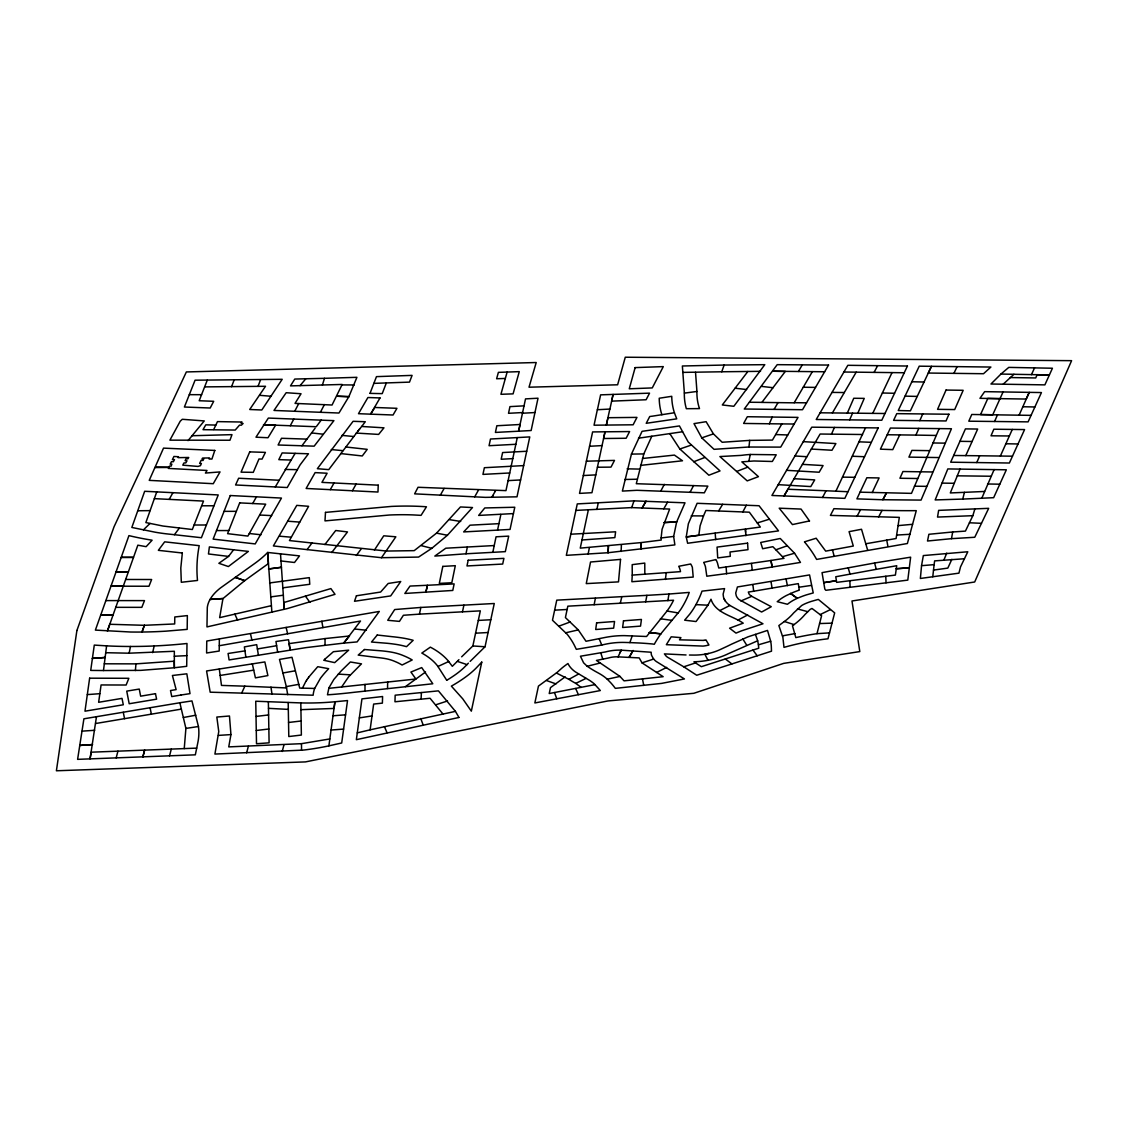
<?xml version="1.0" encoding="UTF-8"?>
<svg xmlns="http://www.w3.org/2000/svg" width="1128" height="1128" viewBox="0 0 1128 1128"><rect width="100%" height="100%" fill="white"/><g stroke="black" fill="none" stroke-linecap="round" stroke-linejoin="round"><path stroke-width="1.5" d="M364.993 691.013L365.007 684.428M325.033 645.145L325.047 638.575L349.483 635.995L343.688 643.115L306.041 647.613L229.083 659.936L228.082 653.493L244.945 650.884M673.656 536.434L674.868 544.894L608.077 552.72L566.326 555.343L577.282 503.906L634.006 500.86L685.006 502.82L676.659 521.911L673.656 536.434L661.121 537.957L661.205 540.058L641.113 542.596L580.257 548.123L588.365 509.842M104.241 663.8L135.952 663.87L174.191 661.205L174.361 667.762L186.698 666.31L186.994 643.496A285.539 146.64 -8.8 0 1 106.596 645.865L103.48 670.54L140.732 670.37L174.361 667.762L174.332 651.265L129.142 653.197L105.637 652.703M219.354 639.111L219.199 651.039L206.607 652.985L206.762 641.042L379.29 611.446L357.111 641.917L343.688 643.115L360.509 621.034L219.269 645.724M661.121 537.957L662.065 529.314L669.637 509.066L631.694 507.6L575.886 510.406M387.524 688.489L387.679 681.904M621.133 551.451L621.401 544.894M421.082 699.163L421.407 692.564M632.258 575.097L631.877 581.724L693.212 577.071L692.352 567.299A68.244 35.038 -8.8 0 0 690.688 563.986L678.746 566.284A68.766 35.306 -8.8 0 1 680.283 570.486L680.508 571.642L632.258 575.097L632.188 564.649L644.765 563.083L644.835 574.251M184.245 748.611L185.894 728.406L179.86 702.758L83.909 718.804L77.606 759.355L195.327 754.829L197.851 742.534A171.315 87.984 -8.8 0 0 198.443 726.517L191.957 700.911L179.86 702.758M135.388 670.568L135.952 663.87M867.629 550.069L861.524 529.272L849.074 531.655L853.304 546.037L825.71 551.127L816.164 538.239L804.447 541.849A349.765 179.62 -8.8 0 1 814.388 555.554L816.644 559.418L907.391 543.513L916.26 510.66A783.142 402.174 -8.8 0 1 882.04 510.392L833.916 508.686L830.405 515.397L899.326 517.371L896.097 538.521L865.782 543.766M921.548 565.678L923.338 555.568L967.796 551.761L960.52 566.89L958.927 573.151L920.377 578.467L921.548 565.678L934.111 564.649L934.633 560.884L964.426 558.755M932.771 576.76L934.111 564.649M749.711 440.385L722.174 442.261L713.432 433.885L706.114 421.689L693.988 423.62L701.771 437.861L714.052 449.325L748.95 446.998L749.711 440.385L772.44 440.089L781.873 423.902M665.393 579.468L666.239 572.812M196.709 748.118L91.199 752.193L90.057 758.876L96.458 716.774M328.882 745.862L334.945 701.771L347.523 700.558L341.699 742.971L328.882 745.862A141.691 72.756 -8.8 0 1 304.673 749.937L301.557 750.247L301.486 743.676L329.841 738.939M357.28 732.876L370.111 729.83L373.65 704.069L382.392 703.125L382.589 696.526L361.947 698.881L356.349 739.672L458.758 717.521M667.889 600.66L668.946 594.033L689.25 592.411L688.108 595.485A211.74 108.739 -8.8 0 1 680.818 609.317L678.182 612.927L667.015 611.052L646.57 636.502L624.39 635.628A60.743 31.189 -8.8 0 0 621.429 635.656A50.704 26.043 -8.8 0 0 605.228 637.433L586.01 641.268L578.283 629.903L565.41 617.58L567.835 606.173L673.571 600.237A199.036 102.211 -8.8 0 1 669.609 607.329L667.015 611.052M301.557 750.176L214.912 754.068L218.761 731.578L216.83 717.041L229.463 715.998L230.944 734.596L228.744 746.891L301.486 743.676M952.681 531.979L928.88 534.291L927.498 541.017L951.482 538.662L952.695 531.979L965.427 531.105L972.844 515.679L974.874 508.954M594.132 604.763L595.415 598.08M588.097 554.257L589.38 547.63M645.625 601.999L646.922 595.358L668.946 594.033M129.142 653.197L130.495 646.471M467.359 547.01L445.814 548.208L434.83 556.076L465.991 553.792L467.359 547.01L494.233 545.557M596.909 509.461L598.263 502.778M426.553 589.07L425.975 591.974L427.357 585.277L454.133 583.895L452.779 590.452L404.853 593.455L410.014 586.066L427.357 585.277L426.652 588.647M492.851 552.212L496.052 536.801L508.7 536.124L505.316 551.648L465.991 553.792M497.561 530.104L500.917 514.255L513.437 513.578L514.777 507.247L484.786 507.952L478.667 515.425L500.381 514.269M513.423 513.578L510.053 529.441L463.664 531.923L469.995 525.183L498.928 523.66M420.857 607.442L394.701 609.543L387.736 620.287L399.439 621.387L403.401 615.268L419.433 614.14L420.857 607.442L494.261 603.508L485.04 646.767L470.136 661.389M462.48 611.827L463.904 605.13M461.662 656.806L472.858 645.963L480.331 610.868L419.433 614.14M522.461 413.229L518.626 431.192L520.05 424.495L496.842 425.749L495.418 432.433L531.133 430.529L538.014 398.212L525.521 398.889L522.461 413.229L534.954 412.552M517.273 437.594L505.964 490.624L418.037 487.282L414.625 493.852L485.364 497.363L517.005 496.828L529.765 436.917L490.483 439.018L489.058 445.715L515.849 444.277M602.056 445.602L605.017 431.798L629.607 431.559L626.139 438.256L603.593 438.51L605.017 431.798L592.609 431.925L579.524 493.387L591.946 492.71L602.056 445.602L589.563 446.265M679.846 449L708.877 475.226L720.031 470.926L688.249 442.035L679.437 425.947L642.058 431.333L631.454 454.09L622.374 491.089L636.869 490.299L704.323 492.823L707.848 486.112L636.305 483.715L643.806 453.921L651.829 436.24M597.417 409.732L600.618 394.856L649.545 393.15L646.118 399.749L611.644 401.131L613.082 394.419L609.924 409.055L597.346 409.732L594.047 425.2L633.132 424.791L636.967 417.388L607.992 417.712L606.328 425.073L609.839 409.069M748.837 461.169L750.317 454.471L776.233 454.781L772.327 461.479L753.913 460.985L741.843 461.874L758.453 476.65L747.215 480.88L719.89 456.558L740.123 455.444A23.744 12.197 -8.8 0 0 743.761 455.063A62.815 32.261 -8.8 0 1 750.317 454.471M152.661 652.661L154.169 645.963M620.245 603.367L621.852 596.656L646.922 595.358M962.748 499.084L993.655 497.688L1006.345 469.798L947.816 468.924L935.168 499.93L962.748 499.084L964.426 492.344M169.567 755.816L171.287 749.105M816.982 633.668L821.593 615.747L812.005 608.457A9.658 4.963 -8.8 0 0 810.144 609.43L804.927 614.563A84.755 43.527 -8.8 0 1 794.07 624.588L792.476 625.786L795.818 637.602A158.625 81.47 -8.8 0 1 816.982 633.668L829.503 632.879M116.184 757.875L117.932 751.163M246.623 752.841L248.4 746.144M282.212 751.474L283.988 744.762M507.121 372.071L500.931 394.292L513.085 393.869L519.261 371.648L498.393 372.367L496.616 378.754L505.344 378.444M322.425 385.029L324.469 378.317L356.913 377.316L348.876 396.661L338.964 413.031L273.977 410.451L286.174 392.713L301.049 393.742L295.028 403.401L332.055 405.022L342.179 384.451L290.502 385.889L294.775 379.05L324.469 378.317M252.334 663.87L255.421 677.872L267.886 675.587L264.854 661.939L206.579 670.977L210.175 692.183L313.147 695.215A83.669 42.963 -8.8 0 1 314.67 688.447L320.422 678.309A171.484 88.069 -8.8 0 1 328.685 668.692L317.743 666.69L308.917 676.955M631.694 507.6L634.006 500.86M621.852 596.656L556.767 600.152L552.48 620.245L567.187 634.274A204.831 105.186 -8.8 0 1 574.293 645.145L576.337 649.333L601.774 645.061A43.386 22.278 -8.8 0 1 624.602 642.438L629.861 642.593L632.244 635.811M156.75 491.879L145.864 522.574L163.024 526.043L192.324 529.511L203.505 501.086L154.353 498.646M682.835 372.395L721.737 371.775L724.148 365.049L764.784 364.682L733.835 406.291L722.301 404.966L747.864 371.479L760.512 371.324M703.491 515.933L700.107 525.789L698.81 535.278L686.247 536.942L687.615 543.259L778.517 530.893L759.059 505.739L697.118 503.299L688.362 523.759L686.247 536.942L760.357 527.072L749.345 512.197L705.888 510.49L703.491 515.933L691.238 515.849M204.69 386.89L265.503 386.284L249.697 409.506L261.823 409.986L282.183 379.304L195.073 380.192L184.4 407.025L210.189 408.012L213.7 401.3L199.191 400.736L207.27 380.164M231.55 386.721L234.131 379.995M258.016 386.396L260.596 379.671M370.04 393.291L376.47 376.639L412.087 375.384L409.492 382.124L373.876 383.365M382.364 393.277L386.34 382.942M981.811 498.224L994.135 469.572M939.201 428.598L911.495 493.359L860.058 492.175L856.899 498.872L882.857 499.76L886.382 493.021L882.843 499.732L921.054 500.085L951.44 428.739L890.401 428.062L880.404 449.17L892.77 449.621L899.721 434.9M960.041 469.093L950.312 492.95L984.547 491.47M943.939 559.981L946.73 553.143M1019.12 415.146L1029.229 392.361L1026.212 399.058L979.978 398.325L984.645 391.656L1041.44 392.558L1028.101 421.872L968.797 421.195L971.772 414.484L1031.062 415.358M831.491 434.153L834.41 427.427M847.325 413.088L853.755 398.269L864.245 398.381L857.816 413.215M849.652 419.87L852.571 413.144M919.813 420.659L922.732 413.934M887.228 434.745L915.894 435.098L918.812 428.372M976.763 462.565L979.71 455.768L1012.479 456.191M994.586 421.491L997.505 414.766M1000.381 456.036L1012.295 429.43M341.572 687.079L348.58 676.856L361.468 663.856L350.357 661.981L341.22 670.906L333.846 679.465L328.925 687.84L327.472 694.806L332.055 694.495A284.552 146.132 -8.8 0 0 353.854 692.324L432.799 683.765L421.717 667.593L410.916 672.062L415.908 679.014L328.756 688.348M748.95 447.026L780.703 447.111L798.032 417.388L747.314 416.726L743.62 423.437L769.31 423.775L772.271 417.05M835.904 491.188L865.529 427.78M965.779 455.613L977.666 429.035L965.427 428.894L950.678 462.198L1009.377 463.016L1024.576 429.571L993.838 429.218L991.019 435.803L1009.306 435.986M1000.042 398.663L987.832 398.452L980.556 414.54L992.753 414.751L1003.06 391.952M1000.945 374.059L1008.77 367.39L1052.438 368.236L1044.88 384.874L990.962 384.014L1000.945 374.059L1031.485 374.609L1034.531 367.897M241.773 692.902L244.861 686.176L286.54 687.939M951.849 559.347L947.816 568.103L933.505 570.077M370.012 393.376L382.18 393.644M618.059 656.863L639.209 657.906L642.001 662.855L663.151 676.687L624.038 680.847L619.991 676.419L596.458 660.43L608.077 658.075A15.27 7.84 -8.8 0 1 618.059 656.863L621.218 650.165L651.18 652.238A29.779 15.298 -8.8 0 0 651.293 654.057A29.666 15.228 -8.8 0 0 651.631 655.481L653.606 659.006M860.058 492.175L866.854 477.75L879.107 477.934L872.184 492.569M620.019 652.689L621.218 650.165A27.284 14.015 -8.8 0 0 605.228 651.998L580.441 656.228L583.585 662.799L587.223 666.281A179.098 91.974 -8.8 0 0 595.528 671.47L599.363 673.585A81.71 41.962 -8.8 0 1 607.245 679.197L610.77 682.792A193.706 99.475 -8.8 0 1 615.324 688.362L661.572 683.399L684.428 678.943L656.355 661.544A34.954 17.949 -8.8 0 1 653.648 659.048L642.001 662.855M872.734 413.384L892.022 372.607M924.043 382.025L931.474 366.318L928.302 373.044L983.517 373.721L990.892 367.051L919.235 366.177L898.24 410.536L910.409 410.818L924.043 382.025L911.875 381.743M953.921 373.354L957.108 366.642M213.728 429.5L217.478 421.618L241.984 422.027L241.068 423.211L243.084 423.508L241.35 425.2L239.545 425.101L235.216 430.05L203.012 429.683L205.804 424.833L215.829 425.073M302.445 688.15L305.843 681.425M707.947 605.2L710.992 599.236C715.406 613.294 732.509 615.564 743.211 623.178L729.59 628.197L736.006 633.118A164.307 84.374 -8.8 0 1 741.716 630.778L762.965 623.77L729.886 605.454A42.765 21.968 -8.8 0 1 723.457 596.938L723.119 594.132L724.571 588.604L701.997 591.142A224.43 115.253 -8.8 0 1 695.92 604.622L707.947 605.2L696.046 621.542L684.625 620.188L689.687 614.21A145.075 74.504 -8.8 0 0 695.92 604.622M294.732 411.255L298.737 403.584M320.422 412.228L324.427 404.557M878.543 517.103L882.04 510.392M290.277 425.749L293.816 419.038M660.768 491.103L664.307 484.391M690.054 492.259L693.579 485.548M822.538 497.476L826.063 490.765L847.974 491.723M742.83 511.943L746.355 505.231M874.087 372.381L877.626 365.669M856.913 516.483L860.481 509.771M495.037 491.554L495.53 490.652L491.85 497.377M492.95 495.404L492.287 496.602M169.186 499.38L172.936 492.682M252.7 503.525L256.437 496.828M275.288 486.944L295.113 453.357M436.55 533.135L447.407 535.25L472.491 507.544L460.45 506.951L436.55 533.135L414.188 550.647L386.439 551.056L289.445 540.566L308.607 506.303L296.777 505.372L273.371 545.938L381.476 557.711L418.587 557.077L431.812 548.321L447.421 535.25M330.292 489.665L334.043 482.967M352.401 490.765L356.138 484.067M440.371 495.136L444.122 488.438M474.691 496.842L478.441 490.13M663.757 508.827L667.593 502.129M774.104 409.337L778.01 402.625M749.457 402.245L761.908 402.372L785.314 371.408L773.032 371.239L798.398 371.493L802.318 364.767M812.357 371.634L794.154 402.837L761.865 402.414M832.422 412.918L856.194 372.169M718.635 510.998L722.625 504.301M305.956 681.27L306.788 679.958M374.425 550.083L383.746 535.8L395.857 536.801L381.476 557.711M306.887 679.817L307.761 678.534M307.859 678.407L308.79 677.124M356.335 555.512L361.129 548.998M307.126 549.562L311.977 542.991M331.702 552.565L347.509 531.923L335.707 530.512L324.892 544.542M174.417 534.7L201.404 537.718L218.226 494.938L144.666 491.286L131.835 527.453L155.326 532.233A153.07 78.608 -8.8 0 0 166.154 533.812L174.417 534.7L179.338 528.101M301.937 445.771L315.135 428.217M321.226 420.081L316.235 426.736L263.473 424.72L275.599 425.185L268.013 437.734L255.971 437.199L268.351 418.065L333.902 420.645L314.162 446.166L278.094 444.996L281.492 438.284L306.943 439.116M228.561 556.414L233.581 549.787L248.371 551.395L228.378 566.552L218.888 563.309L228.561 556.414L208.468 553.961L209.385 546.897L233.581 549.787M361.82 426.299L365.275 421.745L353.092 421.308L317.349 468.698L328.741 469.643L358.182 430.783M359.564 429.105L357.661 431.418M359.028 429.768L361.679 426.469L383.957 427.822L378.627 434.421L356.265 433.067M188.038 440.639L204.253 420.927L182.285 419.292L180.226 421.209L169.891 440.16L229.957 440.23L231.987 434.647L192.07 435.732M300.062 385.635L305.773 378.811M678.111 612.913L660.825 633.837A238.939 122.698 -8.8 0 0 654.296 644.271L652.351 643.961A217.831 111.869 -8.8 0 0 639.618 643.016L629.861 642.593M458.927 659.654L457.545 661.078M457.277 661.361L467.006 664.589L468.402 663.165M456.713 661.924L452.314 666.31L448.027 660.67A116.945 60.052 -8.8 0 0 430.346 647.148L421.816 653.084L422.746 653.591A104.213 53.524 -8.8 0 1 437.608 665.985L446.632 680.128M467.006 664.589L463.481 668.143A93.511 48.025 -8.8 0 1 452.525 676.631A123.234 63.281 -8.8 0 1 446.744 680.297M143.453 529.822L150.01 523.462M1003.173 384.211L1013.931 374.299M556.442 673.021L561.913 668.086A86.856 44.598 -8.8 0 1 567.962 663.532A57.063 29.3 -8.8 0 0 575.449 671.935L589.902 680.579A121.711 62.505 -8.8 0 1 594.061 683.667L600.35 690.548L534.855 702.956L538.451 686.092L556.344 672.979L568.907 679.352A206.071 105.82 -8.8 0 0 575.788 683.399L581.188 687.403M565.142 676.87L550.492 687.615L549.223 693.551L595.02 684.611M784.383 621.5L778.856 625.561L782.874 637.292L783.988 647.359A145.935 74.941 -8.8 0 1 827.98 638.786L834.664 612.885L818.308 599.405L811.511 601.337A41.412 21.263 -8.8 0 0 807.338 602.817L806.055 603.339A22.348 11.477 -8.8 0 0 801.641 605.553L793.619 612.969A72.093 37.027 -8.8 0 1 784.383 621.5L794.07 624.588M405.403 686.642L425.538 672.02M568.907 679.352L578.593 674.008M737.839 620.146L747.681 614.943M719.819 610.572L729.886 605.454M656.552 672.471L666.662 667.409M575.788 683.385L586.024 678.393M820.098 614.619L830.377 609.614M437.974 666.479L448.718 661.516M755.422 634.387L757.663 640.774L728.166 653.775A46.163 23.702 -8.8 0 1 693.946 661.798L695.595 662.883L683.765 666.803L668.791 657.948A22.264 11.435 -8.8 0 1 666.267 656.242L664.406 653.887L686.05 654.959M683.765 666.803L696.723 675.249L771.496 651.18L771.34 646.964A164.984 84.727 -8.8 0 0 770.692 641.226L767.505 630.411L747.92 636.869L731.536 644.173A214.997 110.417 -8.8 0 1 726.46 646.64L720.764 649.291A33.473 17.188 -8.8 0 1 694.354 655.086L689.434 655.03M740.842 600.998L751.741 596.331L771.27 606.709L761.611 612.025L738.854 599.433A29.568 15.186 -8.8 0 1 738.135 598.714L737.176 597.473A24.351 12.507 -8.8 0 1 736.725 596.754A26.677 13.705 -8.8 0 1 736.26 595.725L735.71 593.074L737.43 586.969L809.566 574.928L813.232 592.933L806.506 594.851A55.921 28.722 -8.8 0 0 800.753 596.895L797.284 598.319A36.843 18.922 -8.8 0 0 787.443 604.27L777.22 601.675L780.548 599.067A43.033 22.095 -8.8 0 1 786.301 595.556L792.208 592.82A90.874 46.671 -8.8 0 1 795.804 591.382A68.611 35.236 -8.8 0 1 799.287 590.127L798.314 583.627L753.687 591.213L752.87 584.741M736.654 471.476L747.779 467.147M693.692 461.733L704.845 457.474M558.882 626.167L570.162 621.979M775.867 549.787L784.002 558.346L770.917 560.503L772.186 567.173L771.016 560.489L718.762 568.004L717.464 563.013A102.324 52.551 -8.8 0 0 715.956 559.558L703.689 562.407A90.818 46.643 -8.8 0 1 705.465 566.764L706.805 576.211L752.305 570.232L800.471 562.421L794.549 553.228L780.252 538.493L760.695 542.469L762.655 548.744L772.863 546.699L775.867 549.787L787.302 545.755M691.379 445.052L679.846 449L669.792 433.617M701.771 437.861L713.432 433.885M435.887 704.76L447.548 700.967M758.679 522.518L757.24 522.969L769.014 519.317M280.985 560.954L294.507 562.491L299.512 555.892L267.688 552.466A118.75 60.982 -8.8 0 1 254.42 563.69L220.496 587.942A62.548 32.12 -8.8 0 0 207.298 607.583L206.96 626.914L287.372 608.57L335.016 594.329L330.871 588.59L283.748 602.563L283.889 605.553M695.511 662.911L701.362 666.676L758.749 648.205L758.425 644.821L770.692 641.226M782.55 556.682L794.549 553.228M587.223 666.281L600.068 663.038M271.354 605.665L219.636 617.65L222.963 598.573L210.076 599.419L223.062 598.503L244.72 580.624L235.23 577.381L244.762 580.596L268.365 563.605L267.688 552.466L271.89 612.278M565.706 632.794L578.283 629.903M708.652 653.479L704.831 654.226L707.989 660.289M370.111 729.83L455.43 711.373L458.997 717.478M607.245 679.197L619.991 676.419M887.919 546.347L886.678 539.931M874.595 562.999L822.044 572.643L824.822 589.056L825.809 590.296L907.8 580.116L910.634 557.176L874.595 562.999L876.287 569.33L896.718 565.72L895.392 575.083L836.624 582.372L835.777 576.746L876.287 569.33M183.314 717.521L195.778 715.222M282.902 673.007L295.381 670.765M314.67 688.447L299.724 688.08L291.997 657.286L279.49 659.415L286.315 686.599L298.793 684.343M782.508 635.839L795 633.612M95.584 723.527L181.34 709.117M257.396 648.952L276.628 645.724M651.039 416.359L649.742 416.514L646.231 423.296L676.744 418.841L674.403 412.749L651.73 416.274M220.157 675.446L253.715 670.145M359.338 717.901L372.029 715.928M185.894 728.406L198.443 726.517M753.687 591.241L748.329 592.031L749.048 593.948A16.356 8.389 -8.8 0 0 749.824 594.935L751.741 596.359M638.49 438.2L682.609 431.742M798.864 587.237L811.413 585.404M325.047 638.575L289.149 643.609L290.15 650.052L288.514 639.731L275.965 641.508L277.643 652.167M696.935 391.458L684.343 393.136A196.032 100.674 -8.8 0 0 686.346 408.703L699.501 408.604A183.342 94.146 -8.8 0 1 696.935 391.458L695.525 372.296M269.564 582.95L309.312 577.635L309.763 584.276L282.832 587.829M270.649 596.895L283.339 595.217L280.505 553.834M256.028 716.435L268.605 714.94M288.542 722.484L301.12 720.989M256.267 730.493L268.859 728.998M640.492 465.399L682.496 460.774L674.417 455.092L642.481 458.504M898.226 525.606L912.566 524.308M951.482 538.662L974.761 537.266L988.678 508.333L938.637 510.378L937.523 517.075L972.844 515.679M333.014 715.772L345.563 714.828M331.054 730.042L343.603 729.097M87.307 694.608L99.856 693.678M581.977 539.988L614.859 537.619L615.606 531.796L570.824 534.207M82.175 731.141L94.71 730.281M218.409 735.4L230.944 734.596M896.845 535.053L909.873 534.291M524.026 405.854L509.955 406.616L508.516 413.299L522.602 412.552M526.706 451.256L502.609 452.554L501.184 459.251L512.789 458.617M586.377 461.197L614.506 460.393L611.009 467.119L597.445 467.246M523.66 465.596L484.377 467.711L482.939 474.394L509.729 472.97M583.317 475.551L595.824 474.874M508.094 480.613L520.6 479.95M554.638 610.163L567.13 609.487M478.3 620.428L490.793 619.751M475.579 633.189L488.071 632.526M174.262 656.242L186.839 655.65M300.922 709.681L334.057 708.44L334.889 701.771A161.008 82.682 -8.8 0 1 300.809 702.913L255.746 701.235L256.507 743.733L269.099 742.83L268.365 701.743M819.577 623.558L832.013 623.149M624.841 479.485L637.264 479.217M724.148 365.049L682.369 365.994L684.358 392.953M721.737 371.775L747.864 371.479M631.454 454.09L643.806 453.921M137.757 510.758L150.109 510.617M201.658 505.795L213.953 505.781M224.063 511.351L236.358 511.336M194.101 525.014L206.396 524.999M216.506 530.569L228.801 530.555M133.499 557.373L121.204 557.387L132.625 557.373M100.716 615.084L113.026 615.084L137.842 545.176L146.132 546.671L152.125 540.199A230.859 118.553 -8.8 0 1 128.93 535.617L95.386 630.101L130.651 632.018A258.34 132.667 -8.8 0 0 165.971 631.158L187.177 629.382L187.361 615.592L174.784 616.974L174.685 623.953L144.342 625.307L109.754 624.277L107.4 631.088L113.026 615.084L100.73 615.028M189.307 394.673L201.602 394.687M125.659 579.482L151.645 579.51L148.966 586.236L110.967 586.193L123.262 586.207M105.863 600.589L144.497 600.618L141.818 607.343L115.775 607.329M342.01 384.916L354.291 384.958M798.398 371.493L824.653 371.761M794.253 402.696L806.534 402.823M769.31 423.775L794.154 424.029M103.48 670.54L90.719 670.413L94.287 645.089L106.596 645.865M843.913 372.014L904.261 372.748M832.027 392.403L844.308 392.544M820.141 412.792L884.972 413.511M862.525 434.506L820.112 434.026L784.016 495.953L787.908 489.256L826.063 490.765M953.654 455.486L979.71 455.768M803.263 387.242L815.53 387.397M957.305 475.819L991.103 476.242M914.427 486.196L926.652 486.351M959.928 441.316L972.082 441.499M932.8 442.966L945.01 443.149M929.373 450.65L911.917 450.396L908.914 457.122L938.595 457.559M932.532 471.969L902.936 471.532L899.933 478.258L917.6 478.512M842.56 477.13L854.784 477.313M285.158 469.459L297.397 469.657M942.035 483.108L954.26 483.292M1031.485 374.609L1049.407 374.919L1037.196 374.722L1035.701 377.95L1010.293 377.556M915.894 435.098L936.155 435.45M1022.687 406.743L1034.884 406.968M1005.767 443.755L1018.034 443.967M987.578 483.982L999.789 484.194M882.378 392.995L894.546 393.277M905.051 396.139L917.233 396.421M627.126 468.825L639.421 469.093M775.655 434.562L787.781 434.957M291.221 460.055L278.799 459.646L282.141 452.934L308.452 453.78L300.076 464.919L287.245 487.536L235.583 484.969L238.642 478.244L279.039 480.246M244.861 686.176L221.483 685.415L219.297 668.989M859.254 441.838L871.352 442.317M852.444 456.262L864.527 456.713M969.431 522.772L981.473 523.321M259.651 515.017L271.665 515.609M268.478 708.342L288.317 709.385M811.342 449.057L831.97 450.255L835.89 443.572L803.319 441.64M802.431 464.355L823.073 465.554L819.154 472.237L786.583 470.32M794.07 478.695L814.712 479.894L810.792 486.577L778.221 484.659M794.958 455.98L806.887 456.713M338.287 674.107L350.371 674.84M472.858 645.963L485.04 646.767M287.922 521.221L299.78 522.095M259.595 395.308L271.369 396.281M279.547 536.195L291.334 537.21M331.308 449.55L342.982 450.678M341.967 435.366L353.614 436.522M249.302 533.516L260.963 534.757M354.812 629.015L366.417 630.242M311.582 432.926L323.144 434.209M345.76 446.984L367.234 449.353L362.271 455.966L340.811 453.583M761.555 386.396L773.089 387.722M735.075 388.215L746.609 389.541M660.374 618.764L671.724 620.329M449.522 519.655L460.661 521.46M421.477 545.698L431.812 548.321M797.468 608.923L807.704 611.658M546.601 680.565L555.949 683.906M725.304 658.963L731.903 663.927M752.954 650.066L757.198 655.777M305.42 596.134L309.932 602.394M455.43 711.373L438.411 690.858L395.167 695.2L394.969 701.785L430.064 698.274L442.923 713.968M725.431 601.168L724.218 599.109M742.844 638.97L746.609 645.033M234.835 614.14L237.613 620.231M384.394 726.601L387.045 732.735M575.703 688.517L578.354 694.651M599.236 638.899L601.774 645.061M420.744 718.536L423.085 724.726M554.482 692.55L556.781 698.754M600.815 652.957L602.817 659.245M848.171 567.849L850.047 574.138M832.478 549.886L834.156 556.203M757.663 640.774L758.425 644.821M286.145 627.436L287.626 633.795M250.444 633.682L251.925 640.055M786.075 579.242L787.414 585.629M150.08 707.82L151.392 714.207M123.276 712.318L124.573 718.705M642.481 678.971L643.764 685.429M286.315 686.599L287.696 694.679M321.847 621.19L322.89 627.619M258.439 655.396L256.705 644.666L244.367 646.908L245.89 657.3M771.073 581.851L772.074 588.294M270.96 687.135L271.989 694.016M751.431 563.506L752.305 570.232M715.166 533.163L715.702 539.663M745.805 534.348L745.904 535.701L745.382 529.187L745.622 532.233M726.122 567.046L726.601 573.828M283.903 605.976L284.115 609.388L283.339 595.217M885.79 576.267L886.044 582.823M849.849 580.737L850.117 587.279M300.809 702.913L301.373 735.047L288.796 736.542L288.19 702.532M674.403 412.749A208.722 107.188 -8.8 0 1 671.752 396.309L659.231 398.24A208.722 107.188 -8.8 0 0 661.882 414.751M703.942 640.351A6.881 3.539 -8.8 0 1 703.322 640.408L679.479 639.83L680.931 637.63L671.202 636.826L666.338 644.694L703.026 646.09A16.483 8.46 -8.8 0 0 708.948 644.948L705.931 639.9A11.421 5.866 -8.8 0 1 705 640.14L704.788 640.196A6.274 3.215 -8.8 0 1 704.196 640.309M378.232 485.167L377.965 492.034L306.125 488.466L315.121 472.618L327.12 473.238L321.931 482.375L378.232 485.167M608.429 546.163L608.091 552.72L608.429 546.163M325.484 512.394L324.991 520.896L389.315 515.017A155.706 79.961 -8.8 0 1 413.074 514.918L421.054 515.355L426.469 506.782A171.16 87.899 -8.8 0 0 391.388 506.416L325.484 512.394M620.541 559.389L618.496 581.879L586.264 583.613L590.536 562.012L620.541 559.389M182.327 553.002L180.804 568.033L181.312 582.274L197.499 580.455A439.948 225.938 -8.8 0 1 199.205 545.67L164.674 541.835L158.343 550.337L182.327 553.002M596.613 622.853L595.711 629.509L613.646 628.155L614.548 621.5L596.613 622.853M623.502 620.823L622.614 627.478L640.535 626.111L641.437 619.455L623.502 620.823M89.634 678.182L84.981 711.19L123.304 704.774L122.007 698.373L98.644 702.293L101.083 684.95L126.124 685.02L128.846 678.295L89.634 678.182M76.887 630.538L56.4 770.776L305.434 761.908L607.865 700.953L693.819 693.297L783.664 663.377L859.804 651.589L851.978 600.984L974.691 581.992L1071.6 360.664L625.279 357.223L617.622 384.789L529.018 387.2L536.209 362.525L186.36 371.944L114.027 526.804L76.887 630.538M442.796 566.397L439.314 583.402L451.806 582.753L455.303 565.692L442.796 566.397M468.19 560.249L466.978 565.96L502.693 564.056L503.906 558.36L468.19 560.249M481.769 662.122L471.335 711.148L462.748 698.838L451.369 686.12L453.555 684.879A133.908 68.766 -8.8 0 0 465.737 676.927A103.452 53.129 -8.8 0 0 477.722 666.408L481.769 662.122M144.61 750.134L142.889 756.846L144.61 750.134M635.149 367.601L629.269 388.793L652.266 387.919L663.306 366.614L635.149 367.601M214.799 450.424L211.923 459.054L209.089 458.983L209.568 457.94L202.589 458.053L201.997 458.969L203.745 459.068L203.026 460.464L201.108 460.365L199.614 463.467L201.404 463.467L200.431 465.681L197.992 466.428L182.778 465.159L183.92 462.959L185.838 462.903L187.008 460.788L185.091 460.675L186.106 458.786L187.911 458.828L188.743 457.474L178.125 457.658L178.478 456.727L173.938 456.473L172.387 459.632L174.487 459.604L173.331 461.733L171.498 461.648L170.173 464.158L171.879 464.158L171.132 466.118L169.496 466.104L168.89 467.218L155.17 467.006L163.518 448.126L214.799 450.424M144.342 625.307L142.015 632.032L144.426 625.293M356.434 595.781L354.502 601.28L390.683 595.908L400.736 581.526L388.187 583.472L380.615 592.045L356.434 595.781M230.281 495.53L213.136 539.114L255.21 543.922L281.464 498.068L230.281 495.53M239.686 502.876L227.588 533.657L247.878 536.082L265.7 504.174L239.686 502.876M249.725 451.877L241.054 472.167L253.278 472.336L258.975 458.997L262.048 459.096L265.418 452.384L249.725 451.877M948.958 414.23L946.039 420.955L893.587 420.363L896.774 413.652L948.958 414.23M946.039 390.062L937.565 409.337L954.697 409.563L963.171 390.302L946.039 390.062M154.903 467.556L149.234 480.359L213.262 483.7L220.016 471.927L205.451 473.055L207.016 470.461L168.34 468.416L168.862 467.471L154.903 467.556M878.162 427.921L844.83 498.35L771.919 495.474L811.751 427.174L878.162 427.921M907.434 366.036L881.786 420.236L816.221 419.503L847.833 365.303L907.434 366.036M380.009 397.93L370.604 414.145L374.834 407.476L396.943 408.308L393.052 415.005L358.478 413.694L367.911 397.521L380.009 397.93M633.076 650.546L629.255 657.243L633.076 650.546M645.977 501.283L642.128 507.981L645.977 501.283M828.544 365.063L802.516 409.718L744.297 409.013L777.192 364.668L828.544 365.063M377.231 635.022L371.507 642.029L387.2 643.284A112.983 58.021 -8.8 0 1 396.464 644.455A67.468 34.644 -8.8 0 1 405.657 646.429L406.517 646.682L413.186 640.309A80.243 41.214 -8.8 0 0 402.245 637.954A126.054 64.733 -8.8 0 0 391.895 636.657L377.231 635.022M325.033 659.062L323.764 660.261L334.692 662.629L348.665 650.165L333.394 651.702L325.033 659.062M364.471 649.516L358.21 655.1L377.119 657.497A84.995 43.654 -8.8 0 1 384.07 658.371A40.157 20.628 -8.8 0 1 393.46 660.853L396.421 662.094A77.056 39.565 -8.8 0 1 401.342 664.575L402.09 665.026L412.214 659.965L411.325 659.443A90.113 46.276 -8.8 0 0 403.486 655.664A53.016 27.227 -8.8 0 0 389.851 651.871A98.065 50.351 -8.8 0 0 381.814 650.87L364.471 649.516M809.481 520.939L792.434 524.576L779.208 508.192L801.049 509.066L809.481 520.939M180.903 695.031L171.752 696.582L170.511 690.533L176.123 689.617L172.415 675.489L186.839 673.811L190.012 693.635L180.903 695.031M155.467 693.678L140.633 696.173L139.252 689.067L126.745 691.126L129.184 703.745L156.609 699.163L155.467 693.678M836.384 580.708L823.835 582.654L836.384 580.708M281.408 567.285L268.478 568.991L281.408 567.299M747.582 543.146L717.055 547.108L717.718 557.937L730.295 556.301L730.027 552.001L747.991 549.674L747.582 543.146M908.83 567.835L896.281 568.752L908.83 567.835M104.96 657.483L92.411 658.414L104.96 657.483M92.482 744.579L79.947 745.425L92.482 744.579M676.659 521.911L664.152 522.574L676.659 521.911M128.395 571.783L116.085 571.797L128.38 571.797M348.876 396.661L336.778 396.224L348.876 396.661M660.825 633.837L649.249 632.554L660.825 633.837M797.284 598.319L790.601 593.469L797.284 598.319M641.141 549.167L641.113 542.596L641.127 549.167"/></g></svg>
